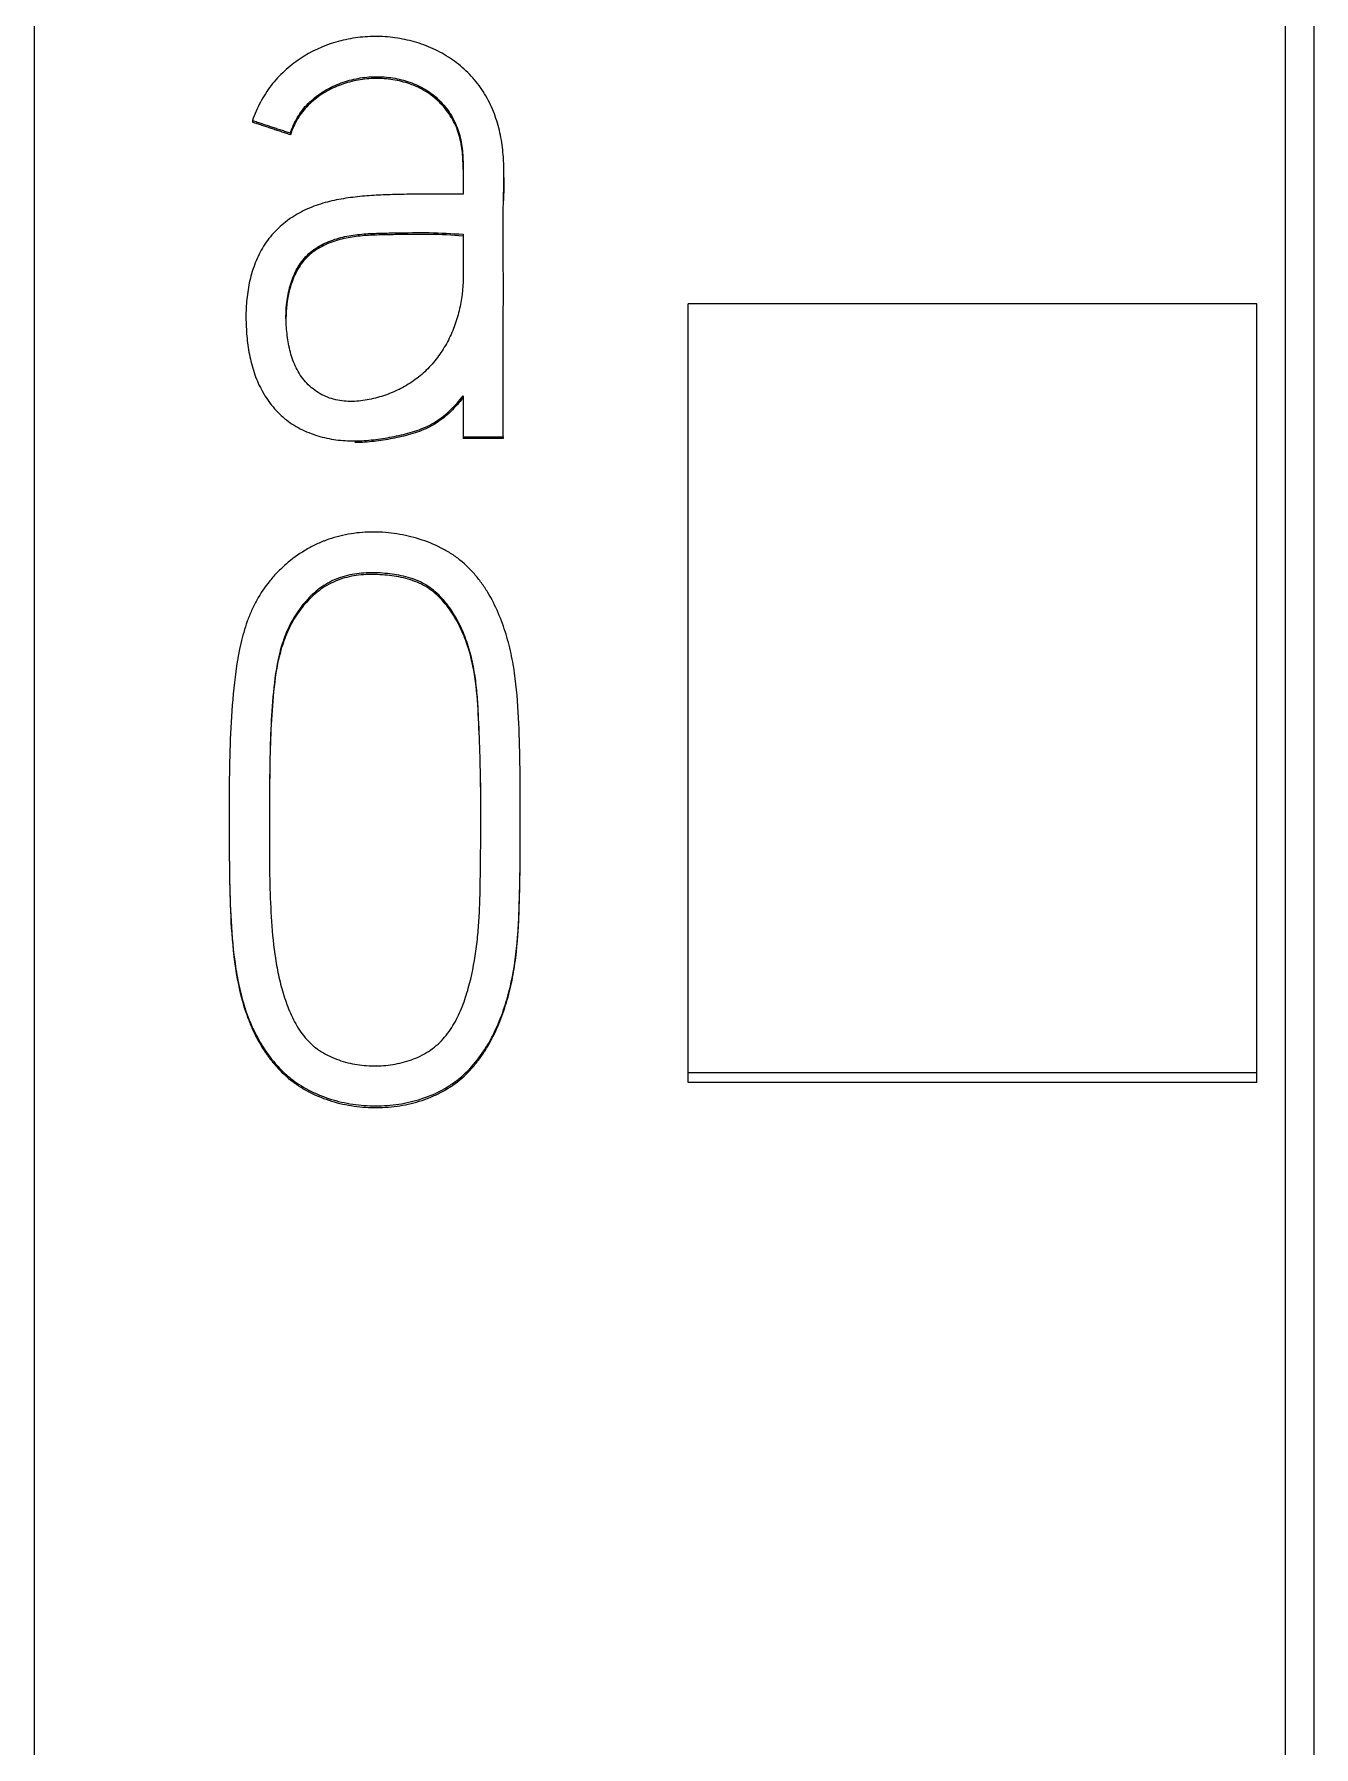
# Model space of a CAD drawing. Header units: millimetres. Extents: x 4137 to 6698, y 1400 to 3585.
# Drawn here: x 5215.85 to 5220.35, y 3351.79 to 3357.81 of the extents above; entities that cross this region are included whole.
import ezdxf

# ---------------------------------------------------------------- set-up
doc = ezdxf.new("R2010")
doc.units = ezdxf.units.MM
doc.layers.add('000-PI-Oprema', color=30, linetype='Continuous', lineweight=5)

msp = doc.modelspace()

# ---------------------------------------------------------------- linework, layer by layer
at = {"layer": '000-PI-Oprema', "color": 0, "linetype": 'ByBlock', "lineweight": 0}
for p, q in [((5215.8477, 3360.4587), (5215.8477, 3247.0406)), ((5220.2477, 3358.1782), (5220.2477, 3249.3631)), ((5216.6152, 3357.5089), (5216.6152, 3357.5027)), ((5216.7484, 3357.4648), (5216.7484, 3357.4586)), ((5217.4995, 3357.3081), (5217.4995, 3357.3142)), ((5217.3559, 3357.1088), (5217.3559, 3356.9709)), ((5218.1477, 3354.1607), (5218.1477, 3356.8643)), ((5220.1477, 3356.8643), (5218.1477, 3356.8643)), ((5220.1477, 3354.1607), (5220.1477, 3356.8643)), ((5216.5923, 3356.8194), (5216.5923, 3356.8132)), ((5217.3559, 3356.5404), (5217.3559, 3356.3969)), ((5217.3559, 3356.3969), (5217.3559, 3356.3908)), ((5217.3559, 3356.3969), (5217.4973, 3356.3969)), ((5217.4973, 3356.3908), (5217.3559, 3356.3908)), ((5217.4973, 3356.3969), (5217.4973, 3356.3908)), ((5216.533, 3355.0648), (5216.533, 3355.0587)), ((5217.5569, 3355.0169), (5217.5569, 3355.0231)), ((5218.1477, 3354.1267), (5218.1477, 3354.1607)), ((5220.1477, 3354.1607), (5218.1477, 3354.1607)), ((5220.1477, 3354.1267), (5220.1477, 3354.1607)), ((5220.1477, 3354.1267), (5218.1477, 3354.1267))]:
    msp.add_line(p, q, dxfattribs=at)
for points, knots in [([(5220.3477, 3358.3639), (5220.3477, 3355.32), (5220.3477, 3345.75), (5220.3477, 3331.58), (5220.3477, 3317.0134), (5220.3477, 3302.8035), (5220.3477, 3288.5093), (5220.3477, 3273.0229), (5220.3477, 3260.3834), (5220.3477, 3252.4184), (5220.3477, 3249.0776)], [0, 0, 0, 0, 0.083934, 0.263736, 0.389889, 0.484142, 0.653794, 0.78188, 0.908517, 1, 1, 1, 1]), ([(5217.4973, 3356.3969), (5217.4973, 3356.4897), (5217.4973, 3356.5825), (5217.4973, 3356.7217), (5217.4973, 3356.768), (5217.4975, 3356.8608), (5217.4976, 3356.9072), (5217.4975, 3356.9768), (5217.4974, 3357), (5217.4971, 3357.0464), (5217.4967, 3357.0927), (5217.4966, 3357.1391), (5217.497, 3357.1855), (5217.4974, 3357.2087), (5217.4992, 3357.2783), (5217.5007, 3357.3247), (5217.4968, 3357.394), (5217.4944, 3357.4171), (5217.4866, 3357.4632), (5217.4813, 3357.4857), (5217.4674, 3357.5298), (5217.4589, 3357.5513), (5217.4433, 3357.5827), (5217.4376, 3357.593), (5217.4254, 3357.6127), (5217.4189, 3357.6223), (5217.3983, 3357.6501), (5217.3829, 3357.6673), (5217.3576, 3357.6914), (5217.3488, 3357.6991), (5217.3305, 3357.7137), (5217.3211, 3357.7206), (5217.2922, 3357.74), (5217.2719, 3357.7513), (5217.24, 3357.7659), (5217.2291, 3357.7704), (5217.2071, 3357.7784), (5217.196, 3357.782), (5217.1624, 3357.7916), (5217.1396, 3357.7963), (5217.1049, 3357.8011), (5217.0932, 3357.8023), (5217.0698, 3357.8038), (5217.0581, 3357.8042), (5217.0232, 3357.8041), (5217.0001, 3357.8024), (5216.9656, 3357.7974), (5216.9541, 3357.7954), (5216.9312, 3357.7904), (5216.9198, 3357.7875), (5216.8638, 3357.771), (5216.8218, 3357.7516), (5216.7632, 3357.7126), (5216.7448, 3357.6983), (5216.7108, 3357.6671), (5216.6951, 3357.6501), (5216.6736, 3357.6225), (5216.6668, 3357.6129), (5216.6542, 3357.5933), (5216.6366, 3357.5631), (5216.6229, 3357.531), (5216.6152, 3357.5089)], [0, 0, 0, 0, 0.125, 0.125, 0.1875, 0.1875, 0.25, 0.25, 0.28125, 0.28125, 0.3125, 0.34375, 0.34375, 0.375, 0.375, 0.4375, 0.4375, 0.46875, 0.46875, 0.5, 0.5, 0.53125, 0.53125, 0.546875, 0.546875, 0.5625, 0.5625, 0.59375, 0.59375, 0.609375, 0.609375, 0.625, 0.625, 0.65625, 0.65625, 0.671875, 0.671875, 0.6875, 0.6875, 0.71875, 0.71875, 0.734375, 0.734375, 0.75, 0.75, 0.78125, 0.78125, 0.796875, 0.796875, 0.8125, 0.8125, 0.875, 0.875, 0.90625, 0.90625, 0.9375, 0.9375, 0.953125, 0.953125, 0.96875, 1, 1, 1, 1]), ([(5216.7484, 3357.4648), (5216.7552, 3357.4842), (5216.7634, 3357.5028), (5216.779, 3357.529), (5216.7847, 3357.5375), (5216.7973, 3357.5538), (5216.8041, 3357.5615), (5216.8257, 3357.5832), (5216.8417, 3357.5958), (5216.8763, 3357.6181), (5216.8945, 3357.6275), (5216.9321, 3357.6431), (5216.9517, 3357.6493), (5216.9919, 3357.6585), (5217.0121, 3357.6613), (5217.0426, 3357.6629), (5217.0528, 3357.663), (5217.0733, 3357.6624), (5217.0836, 3357.6616), (5217.1143, 3357.6581), (5217.1342, 3357.6541), (5217.1635, 3357.6454), (5217.1731, 3357.642), (5217.192, 3357.6343), (5217.2014, 3357.6299), (5217.2286, 3357.6154), (5217.2454, 3357.6038), (5217.2685, 3357.5836), (5217.2759, 3357.5764), (5217.2898, 3357.5612), (5217.3026, 3357.5454), (5217.3136, 3357.5283), (5217.3236, 3357.5105), (5217.328, 3357.5012), (5217.3398, 3357.4727), (5217.3454, 3357.4532), (5217.3511, 3357.4231), (5217.3526, 3357.4129), (5217.3546, 3357.3925), (5217.3552, 3357.3823), (5217.3562, 3357.3517), (5217.3558, 3357.3312), (5217.3559, 3357.2904), (5217.3561, 3357.27), (5217.3559, 3357.2496)], [0, 0, 0, 0, 0.0625, 0.0625, 0.09375, 0.09375, 0.125, 0.125, 0.1875, 0.1875, 0.25, 0.25, 0.3125, 0.3125, 0.375, 0.375, 0.40625, 0.40625, 0.4375, 0.4375, 0.5, 0.5, 0.53125, 0.53125, 0.5625, 0.5625, 0.625, 0.625, 0.65625, 0.65625, 0.6875, 0.71875, 0.71875, 0.75, 0.75, 0.8125, 0.8125, 0.84375, 0.84375, 0.875, 0.875, 0.9375, 0.9375, 1, 1, 1, 1]), ([(5217.3559, 3357.3362), (5217.3559, 3357.346), (5217.3559, 3357.3558), (5217.3552, 3357.3757), (5217.3547, 3357.3859), (5217.3526, 3357.4062), (5217.3512, 3357.4164), (5217.3455, 3357.4465), (5217.3399, 3357.466), (5217.3284, 3357.4943), (5217.3239, 3357.5036), (5217.3139, 3357.5215), (5217.303, 3357.5387), (5217.2902, 3357.5545), (5217.2765, 3357.5696), (5217.2692, 3357.5768), (5217.246, 3357.5972), (5217.2292, 3357.6088), (5217.2022, 3357.6234), (5217.1929, 3357.6277), (5217.1738, 3357.6356), (5217.1544, 3357.6424), (5217.1346, 3357.6473), (5217.1145, 3357.6514), (5217.1043, 3357.653), (5217.0736, 3357.6566), (5217.0531, 3357.6573), (5217.0225, 3357.6556), (5217.0123, 3357.6547), (5216.992, 3357.6518), (5216.9818, 3357.65), (5216.9518, 3357.6432), (5216.9323, 3357.637), (5216.9041, 3357.6253), (5216.8948, 3357.621), (5216.8766, 3357.6115), (5216.8676, 3357.6064), (5216.8418, 3357.5897), (5216.8258, 3357.5771), (5216.8041, 3357.5553), (5216.7972, 3357.5475), (5216.7847, 3357.5313), (5216.7734, 3357.5145), (5216.764, 3357.4964), (5216.7556, 3357.4779), (5216.7518, 3357.4683), (5216.7484, 3357.4586)], [0, 0, 0, 0, 0.033132, 0.033132, 0.067663, 0.067663, 0.102194, 0.102194, 0.171256, 0.171256, 0.205787, 0.205787, 0.240318, 0.274849, 0.274849, 0.30938, 0.30938, 0.378442, 0.378442, 0.412973, 0.412973, 0.447504, 0.482035, 0.482035, 0.516566, 0.516566, 0.585628, 0.585628, 0.620159, 0.620159, 0.65469, 0.65469, 0.723752, 0.723752, 0.758283, 0.758283, 0.792814, 0.792814, 0.861876, 0.861876, 0.896407, 0.896407, 0.930938, 0.965469, 0.965469, 1, 1, 1, 1]), ([(5217.3559, 3357.2496), (5217.3118, 3357.2506), (5217.2677, 3357.2505), (5217.2016, 3357.2499), (5217.1796, 3357.2496), (5217.1355, 3357.2489), (5217.0915, 3357.2481), (5217.0475, 3357.2459), (5217.0035, 3357.2427), (5216.9814, 3357.2405), (5216.9378, 3357.2347), (5216.9161, 3357.231), (5216.8839, 3357.2236), (5216.8732, 3357.2208), (5216.8521, 3357.2145), (5216.8415, 3357.211), (5216.8106, 3357.1994), (5216.7909, 3357.1901), (5216.7533, 3357.1682), (5216.7354, 3357.1556), (5216.7018, 3357.1268), (5216.6866, 3357.1111), (5216.6599, 3357.0768), (5216.6484, 3357.0583), (5216.6287, 3357.0187), (5216.6208, 3356.9983), (5216.608, 3356.9567), (5216.6032, 3356.9355), (5216.5979, 3356.903), (5216.5965, 3356.8921), (5216.5943, 3356.8703), (5216.5919, 3356.8377), (5216.5922, 3356.8052), (5216.5943, 3356.7619), (5216.5962, 3356.7402), (5216.6006, 3356.7079), (5216.6024, 3356.6971), (5216.6065, 3356.6756), (5216.6089, 3356.6648), (5216.6171, 3356.6331), (5216.624, 3356.6124), (5216.6368, 3356.5823), (5216.6416, 3356.5725), (5216.6519, 3356.5531), (5216.6576, 3356.5436), (5216.6755, 3356.5161), (5216.689, 3356.4991), (5216.7118, 3356.4758), (5216.7198, 3356.4683), (5216.7369, 3356.4543), (5216.7458, 3356.4477), (5216.7735, 3356.4297), (5216.793, 3356.4197), (5216.8236, 3356.4074), (5216.8341, 3356.4037), (5216.8552, 3356.3973), (5216.8659, 3356.3945), (5216.898, 3356.3876), (5216.9197, 3356.3846), (5216.9636, 3356.3819), (5216.9859, 3356.3822), (5217.0298, 3356.3851), (5217.0516, 3356.3877), (5217.0949, 3356.3944), (5217.1164, 3356.3983), (5217.1486, 3356.4056), (5217.1592, 3356.4083), (5217.1805, 3356.4145), (5217.191, 3356.4179), (5217.2219, 3356.4294), (5217.2416, 3356.4387), (5217.2694, 3356.4562), (5217.2784, 3356.4626), (5217.2958, 3356.4763), (5217.3041, 3356.4836), (5217.328, 3356.5063), (5217.3424, 3356.5229), (5217.3559, 3356.5404)], [0, 0, 0, 0, 0.0625, 0.0625, 0.09375, 0.09375, 0.125, 0.15625, 0.15625, 0.1875, 0.1875, 0.21875, 0.21875, 0.234375, 0.234375, 0.25, 0.25, 0.28125, 0.28125, 0.3125, 0.3125, 0.34375, 0.34375, 0.375, 0.375, 0.40625, 0.40625, 0.4375, 0.4375, 0.453125, 0.453125, 0.46875, 0.5, 0.5, 0.53125, 0.53125, 0.546875, 0.546875, 0.5625, 0.5625, 0.59375, 0.59375, 0.609375, 0.609375, 0.625, 0.625, 0.65625, 0.65625, 0.671875, 0.671875, 0.6875, 0.6875, 0.71875, 0.71875, 0.734375, 0.734375, 0.75, 0.75, 0.78125, 0.78125, 0.8125, 0.8125, 0.84375, 0.84375, 0.875, 0.875, 0.890625, 0.890625, 0.90625, 0.90625, 0.9375, 0.9375, 0.953125, 0.953125, 0.96875, 0.96875, 1, 1, 1, 1]), ([(5217.3559, 3356.9709), (5217.3569, 3356.9314), (5217.3534, 3356.8926), (5217.3433, 3356.8449), (5217.341, 3356.8354), (5217.3359, 3356.8165), (5217.333, 3356.8071), (5217.3234, 3356.7791), (5217.3159, 3356.7611), (5217.2988, 3356.7261), (5217.2891, 3356.7093), (5217.2728, 3356.685), (5217.2671, 3356.6771), (5217.2549, 3356.6615), (5217.2485, 3356.6539), (5217.2286, 3356.6321), (5217.2143, 3356.6187), (5217.1838, 3356.5946), (5217.1675, 3356.5837), (5217.1418, 3356.5691), (5217.1329, 3356.5645), (5217.115, 3356.5561), (5217.1059, 3356.5522), (5217.0784, 3356.5415), (5217.0596, 3356.5356), (5217.0212, 3356.5265), (5217.0014, 3356.5231), (5216.9719, 3356.5211), (5216.9621, 3356.5209), (5216.9423, 3356.5217), (5216.9323, 3356.5226), (5216.9029, 3356.5274), (5216.884, 3356.5331), (5216.857, 3356.5458), (5216.8483, 3356.5507), (5216.832, 3356.5617), (5216.8243, 3356.5677), (5216.8098, 3356.5811), (5216.8029, 3356.5884), (5216.7904, 3356.6036), (5216.7847, 3356.6117), (5216.7743, 3356.6284), (5216.7697, 3356.6372), (5216.7614, 3356.6552), (5216.7578, 3356.6643), (5216.7485, 3356.6921), (5216.744, 3356.7112), (5216.7391, 3356.7403), (5216.7378, 3356.7501), (5216.7356, 3356.7696), (5216.7312, 3356.8182), (5216.7336, 3356.8668), (5216.7442, 3356.9152), (5216.7467, 3356.9248), (5216.7526, 3356.9436), (5216.7559, 3356.9529), (5216.7674, 3356.9801), (5216.7771, 3356.9978), (5216.7949, 3357.0214), (5216.8014, 3357.0288), (5216.8156, 3357.0427), (5216.8234, 3357.0491), (5216.8395, 3357.0607), (5216.8479, 3357.0659), (5216.8653, 3357.0754), (5216.8744, 3357.0796), (5216.9021, 3357.0909), (5216.921, 3357.0965), (5216.9597, 3357.1048), (5216.9795, 3357.1075), (5217.0191, 3357.1111), (5217.0389, 3357.112), (5217.0785, 3357.1131), (5217.0983, 3357.1134), (5217.1577, 3357.1144), (5217.1973, 3357.1151), (5217.2766, 3357.1139), (5217.3163, 3357.1118), (5217.3559, 3357.1088)], [0, 0, 0, 0, 0.0625, 0.0625, 0.078125, 0.078125, 0.09375, 0.09375, 0.125, 0.125, 0.15625, 0.15625, 0.171875, 0.171875, 0.1875, 0.1875, 0.21875, 0.21875, 0.25, 0.25, 0.265625, 0.265625, 0.28125, 0.28125, 0.3125, 0.3125, 0.34375, 0.34375, 0.359375, 0.359375, 0.375, 0.375, 0.40625, 0.40625, 0.421875, 0.421875, 0.4375, 0.4375, 0.453125, 0.453125, 0.46875, 0.46875, 0.484375, 0.484375, 0.5, 0.5, 0.53125, 0.53125, 0.546875, 0.546875, 0.5625, 0.625, 0.625, 0.640625, 0.640625, 0.65625, 0.65625, 0.6875, 0.6875, 0.703125, 0.703125, 0.71875, 0.71875, 0.734375, 0.734375, 0.75, 0.75, 0.78125, 0.78125, 0.8125, 0.8125, 0.84375, 0.84375, 0.875, 0.875, 0.9375, 0.9375, 1, 1, 1, 1]), ([(5217.3559, 3357.1027), (5217.3172, 3357.1055), (5217.2786, 3357.1076), (5217.2014, 3357.1089), (5217.1629, 3357.1083), (5217.1051, 3357.1073), (5217.0858, 3357.1071), (5217.0473, 3357.1061), (5217.0281, 3357.1054), (5216.9896, 3357.1025), (5216.9704, 3357.1002), (5216.9418, 3357.0949), (5216.9322, 3357.0928), (5216.9131, 3357.0877), (5216.9036, 3357.0847), (5216.8754, 3357.0744), (5216.8575, 3357.0659), (5216.8324, 3357.0497), (5216.8243, 3357.0437), (5216.8093, 3357.0307), (5216.8023, 3357.0237), (5216.7896, 3357.0085), (5216.7837, 3357.0004), (5216.7731, 3356.9835), (5216.7685, 3356.9748), (5216.7601, 3356.957), (5216.7564, 3356.9478), (5216.7498, 3356.9292), (5216.747, 3356.9196), (5216.7365, 3356.8782), (5216.7331, 3356.8458), (5216.7331, 3356.8131)], [0, 0, 0, 0, 0.14645, 0.14645, 0.292901, 0.292901, 0.366126, 0.366126, 0.439351, 0.439351, 0.512576, 0.512576, 0.549189, 0.549189, 0.585802, 0.585802, 0.659027, 0.659027, 0.695639, 0.695639, 0.732252, 0.732252, 0.768865, 0.768865, 0.805477, 0.805477, 0.84209, 0.84209, 0.878702, 0.878702, 1, 1, 1, 1]), ([(5217.3559, 3356.5342), (5217.3425, 3356.5168), (5217.3281, 3356.5004), (5217.3046, 3356.4778), (5217.2964, 3356.4706), (5217.2792, 3356.457), (5217.2702, 3356.4505), (5217.2423, 3356.4329), (5217.2227, 3356.4236), (5217.1819, 3356.4082), (5217.1606, 3356.4022), (5217.1179, 3356.3924), (5217.0965, 3356.3885), (5217.0535, 3356.3818), (5217.0205, 3356.3778), (5216.9873, 3356.3763), (5216.9758, 3356.3762)], [0, 0, 0, 0, 0.15321, 0.15321, 0.229815, 0.229815, 0.306419, 0.306419, 0.459629, 0.459629, 0.612839, 0.612839, 0.766049, 0.766049, 0.919258, 1, 1, 1, 1]), ([(5216.8741, 3356.033), (5216.8996, 3356.0425), (5216.9256, 3356.0495), (5216.9784, 3356.059), (5217.0052, 3356.0615), (5217.0595, 3356.0624), (5217.0865, 3356.0606), (5217.1398, 3356.0533), (5217.1661, 3356.0476), (5217.2182, 3356.0324), (5217.2436, 3356.0229), (5217.2799, 3356.0056), (5217.2918, 3355.9993), (5217.3149, 3355.9854), (5217.3263, 3355.9778), (5217.3587, 3355.9533), (5217.378, 3355.9349), (5217.4043, 3355.9046), (5217.4126, 3355.8941), (5217.4284, 3355.8722), (5217.4359, 3355.8609), (5217.4568, 3355.8265), (5217.4688, 3355.8027), (5217.49, 3355.7537), (5217.4991, 3355.7286), (5217.5109, 3355.6901), (5217.5145, 3355.6771), (5217.521, 3355.6512), (5217.5299, 3355.6122), (5217.5446, 3355.5209), (5217.5497, 3355.442), (5217.5543, 3355.3366), (5217.5555, 3355.2838), (5217.5568, 3355.1782), (5217.5568, 3355.1253), (5217.5569, 3355.0196), (5217.557, 3354.9139), (5217.5554, 3354.8083), (5217.5521, 3354.7028), (5217.5497, 3354.6501), (5217.5386, 3354.5451), (5217.5299, 3354.4928), (5217.5127, 3354.4279), (5217.5089, 3354.4149), (5217.5008, 3354.3892), (5217.4964, 3354.3765), (5217.4822, 3354.3387), (5217.4715, 3354.3141), (5217.453, 3354.2782), (5217.4464, 3354.2663), (5217.4324, 3354.2432), (5217.425, 3354.232), (5217.4016, 3354.1993), (5217.3844, 3354.179), (5217.3553, 3354.1512), (5217.345, 3354.1424), (5217.3234, 3354.1259), (5217.3121, 3354.1182), (5217.2776, 3354.097), (5217.2533, 3354.0854), (5217.2153, 3354.0711), (5217.2023, 3354.0669), (5217.176, 3354.0596), (5217.1628, 3354.0566), (5217.123, 3354.049), (5217.0963, 3354.046), (5217.0422, 3354.0441), (5217.0148, 3354.0451), (5216.961, 3354.0511), (5216.9346, 3354.056), (5216.8955, 3354.0666), (5216.8826, 3354.0706), (5216.857, 3354.0799), (5216.8444, 3354.0851), (5216.8075, 3354.1022), (5216.7842, 3354.1158), (5216.7515, 3354.1397), (5216.7409, 3354.1483), (5216.7207, 3354.1666), (5216.7112, 3354.1762), (5216.6839, 3354.2061), (5216.6677, 3354.2277), (5216.6457, 3354.262), (5216.6389, 3354.2737), (5216.6261, 3354.2974), (5216.6201, 3354.3095), (5216.6035, 3354.3461), (5216.5941, 3354.3712), (5216.5822, 3354.4097), (5216.5785, 3354.4227), (5216.5719, 3354.4488), (5216.5688, 3354.462), (5216.5607, 3354.5016), (5216.5563, 3354.528), (5216.5384, 3354.6604), (5216.5358, 3354.767), (5216.5336, 3354.927), (5216.5332, 3354.9803), (5216.5329, 3355.0871), (5216.5331, 3355.1405), (5216.5345, 3355.2471), (5216.5356, 3355.3004), (5216.5404, 3355.4067), (5216.544, 3355.4598), (5216.555, 3355.5655), (5216.5621, 3355.6181), (5216.5803, 3355.6964), (5216.5877, 3355.7223), (5216.6016, 3355.761), (5216.6067, 3355.7737), (5216.6179, 3355.7986), (5216.6239, 3355.8108), (5216.6436, 3355.8464), (5216.6589, 3355.869), (5216.685, 3355.901), (5216.6941, 3355.9112), (5216.7131, 3355.9308), (5216.723, 3355.9402), (5216.7539, 3355.9669), (5216.7759, 3355.983), (5216.8115, 3356.0043), (5216.8236, 3356.0108), (5216.8422, 3356.0198), (5216.8516, 3356.0241), (5216.8612, 3356.028), (5216.8676, 3356.0306), (5216.8709, 3356.0318), (5216.8741, 3356.033)], [0, 0, 0, 0, 0.015625, 0.015625, 0.03125, 0.03125, 0.046875, 0.046875, 0.0625, 0.0625, 0.078125, 0.078125, 0.085937, 0.085937, 0.09375, 0.09375, 0.109375, 0.109375, 0.117187, 0.117187, 0.125, 0.125, 0.140625, 0.140625, 0.15625, 0.15625, 0.164062, 0.164062, 0.171875, 0.1875, 0.21875, 0.21875, 0.25, 0.25, 0.28125, 0.28125, 0.3125, 0.34375, 0.34375, 0.375, 0.375, 0.40625, 0.40625, 0.414062, 0.414062, 0.421875, 0.421875, 0.4375, 0.4375, 0.445312, 0.445312, 0.453125, 0.453125, 0.46875, 0.46875, 0.476562, 0.476562, 0.484375, 0.484375, 0.5, 0.5, 0.507812, 0.507812, 0.515625, 0.515625, 0.53125, 0.53125, 0.546875, 0.546875, 0.5625, 0.5625, 0.570312, 0.570312, 0.578125, 0.578125, 0.59375, 0.59375, 0.601562, 0.601562, 0.609375, 0.609375, 0.625, 0.625, 0.632812, 0.632812, 0.640625, 0.640625, 0.65625, 0.65625, 0.664062, 0.664062, 0.671875, 0.671875, 0.6875, 0.6875, 0.75, 0.75, 0.78125, 0.78125, 0.8125, 0.8125, 0.84375, 0.84375, 0.875, 0.875, 0.90625, 0.90625, 0.921875, 0.921875, 0.929687, 0.929687, 0.9375, 0.9375, 0.953125, 0.953125, 0.960937, 0.960937, 0.96875, 0.96875, 0.984375, 0.984375, 0.992187, 0.992187, 0.996094, 0.998047, 0.998047, 1, 1, 1, 1]), ([(5217.217, 3355.8807), (5217.237, 3355.8698), (5217.2546, 3355.8562), (5217.2866, 3355.8251), (5217.301, 3355.8074), (5217.3261, 3355.7705), (5217.337, 3355.7511), (5217.3562, 3355.7109), (5217.3645, 3355.69), (5217.3857, 3355.6265), (5217.3946, 3355.5832), (5217.4031, 3355.5172), (5217.4052, 3355.495), (5217.4084, 3355.4506), (5217.4096, 3355.4283), (5217.4149, 3355.3171), (5217.4174, 3355.2281), (5217.419, 3355.05), (5217.418, 3354.961), (5217.4165, 3354.8274), (5217.4156, 3354.7606), (5217.4118, 3354.6938), (5217.4083, 3354.6494), (5217.4061, 3354.6272), (5217.3977, 3354.561), (5217.3898, 3354.5174), (5217.3731, 3354.4529), (5217.3668, 3354.4316), (5217.3517, 3354.3894), (5217.3429, 3354.3687), (5217.3275, 3354.3391), (5217.3219, 3354.3294), (5217.3099, 3354.3105), (5217.3033, 3354.3013), (5217.2824, 3354.275), (5217.2666, 3354.2593), (5217.2394, 3354.2391), (5217.2299, 3354.233), (5217.2104, 3354.2221), (5217.2003, 3354.2172), (5217.1796, 3354.2085), (5217.1689, 3354.2047), (5217.1474, 3354.1982), (5217.1365, 3354.1954), (5217.1036, 3354.1888), (5217.0814, 3354.1862), (5217.0478, 3354.1852), (5217.0364, 3354.1853), (5217.014, 3354.1864), (5217.0028, 3354.1874), (5216.9696, 3354.1917), (5216.9478, 3354.1964), (5216.9157, 3354.2067), (5216.905, 3354.2107), (5216.8845, 3354.2198), (5216.8645, 3354.23), (5216.8459, 3354.2425), (5216.8281, 3354.2564), (5216.8197, 3354.264), (5216.8042, 3354.28), (5216.7971, 3354.2885), (5216.7837, 3354.3064), (5216.7775, 3354.3159), (5216.7603, 3354.3448), (5216.7508, 3354.3649), (5216.7342, 3354.4061), (5216.7272, 3354.4272), (5216.7147, 3354.4701), (5216.7094, 3354.4918), (5216.7005, 3354.5351), (5216.6894, 3354.6001), (5216.6839, 3354.6656), (5216.6758, 3354.7968), (5216.6746, 3354.8846), (5216.6746, 3355.0164), (5216.6749, 3355.0603), (5216.6753, 3355.1482), (5216.6754, 3355.1921), (5216.6767, 3355.28), (5216.6778, 3355.3239), (5216.6817, 3355.4117), (5216.6846, 3355.4556), (5216.6931, 3355.5431), (5216.6989, 3355.5866), (5216.7117, 3355.6402), (5216.7145, 3355.6509), (5216.7209, 3355.6719), (5216.7244, 3355.6823), (5216.7359, 3355.7131), (5216.745, 3355.7329), (5216.7665, 3355.7712), (5216.779, 3355.7897), (5216.8068, 3355.8238), (5216.8221, 3355.8396), (5216.8476, 3355.8609), (5216.8566, 3355.8676), (5216.8751, 3355.8797), (5216.8846, 3355.8852), (5216.9044, 3355.8948), (5216.9147, 3355.8989), (5216.9359, 3355.906), (5216.9466, 3355.9089), (5216.979, 3355.9157), (5217.001, 3355.918), (5217.0342, 3355.919), (5217.0454, 3355.9189), (5217.0675, 3355.9179), (5217.0786, 3355.9171), (5217.1115, 3355.9137), (5217.1333, 3355.9103), (5217.1656, 3355.902), (5217.1763, 3355.8986), (5217.1919, 3355.8927), (5217.1996, 3355.8895), (5217.2071, 3355.8859), (5217.2121, 3355.8834), (5217.2145, 3355.8821), (5217.217, 3355.8807)], [0, 0, 0, 0, 0.015625, 0.015625, 0.03125, 0.03125, 0.046875, 0.046875, 0.0625, 0.0625, 0.09375, 0.09375, 0.109375, 0.109375, 0.125, 0.125, 0.1875, 0.1875, 0.25, 0.25, 0.28125, 0.296875, 0.296875, 0.3125, 0.3125, 0.34375, 0.34375, 0.359375, 0.359375, 0.375, 0.375, 0.382813, 0.382813, 0.390625, 0.390625, 0.40625, 0.40625, 0.414063, 0.414063, 0.421875, 0.421875, 0.429688, 0.429688, 0.4375, 0.4375, 0.453125, 0.453125, 0.460938, 0.460938, 0.46875, 0.46875, 0.484375, 0.484375, 0.492188, 0.492188, 0.5, 0.507813, 0.507813, 0.515625, 0.515625, 0.523438, 0.523438, 0.53125, 0.53125, 0.546875, 0.546875, 0.5625, 0.5625, 0.578125, 0.578125, 0.59375, 0.625, 0.625, 0.6875, 0.6875, 0.71875, 0.71875, 0.75, 0.75, 0.78125, 0.78125, 0.8125, 0.8125, 0.84375, 0.84375, 0.851563, 0.851563, 0.859375, 0.859375, 0.875, 0.875, 0.890625, 0.890625, 0.90625, 0.90625, 0.914063, 0.914063, 0.921875, 0.921875, 0.929688, 0.929688, 0.9375, 0.9375, 0.953125, 0.953125, 0.960938, 0.960938, 0.96875, 0.96875, 0.984375, 0.984375, 0.992188, 0.992188, 0.996094, 0.998047, 0.998047, 1, 1, 1, 1]), ([(5217.217, 3355.8746), (5217.1971, 3355.8855), (5217.1762, 3355.893), (5217.144, 3355.9013), (5217.1331, 3355.9036), (5217.111, 3355.9073), (5217.0998, 3355.9087), (5217.0664, 3355.9121), (5217.0441, 3355.9131), (5216.9997, 3355.9118), (5216.9776, 3355.9094), (5216.9446, 3355.9022), (5216.9336, 3355.8992), (5216.9124, 3355.8919), (5216.9021, 3355.8876), (5216.8821, 3355.8776), (5216.8724, 3355.8719), (5216.8537, 3355.8593), (5216.8447, 3355.8524), (5216.8277, 3355.8379), (5216.8196, 3355.8302), (5216.8041, 3355.8139), (5216.7967, 3355.8054), (5216.7757, 3355.7789), (5216.7635, 3355.7603), (5216.7476, 3355.731), (5216.7427, 3355.721), (5216.7336, 3355.7006), (5216.7295, 3355.6901), (5216.7182, 3355.6584), (5216.7122, 3355.637), (5216.6975, 3355.5723), (5216.6921, 3355.5284), (5216.684, 3355.4403), (5216.6812, 3355.3959), (5216.6775, 3355.3073), (5216.6765, 3355.263), (5216.6754, 3355.1744), (5216.6752, 3355.13), (5216.6748, 3355.047), (5216.6746, 3355.0083), (5216.6746, 3354.9695)], [0, 0, 0, 0, 0.050638, 0.050638, 0.075957, 0.075957, 0.101276, 0.101276, 0.151914, 0.151914, 0.202552, 0.202552, 0.227871, 0.227871, 0.25319, 0.25319, 0.278509, 0.278509, 0.303828, 0.303828, 0.329147, 0.329147, 0.354466, 0.354466, 0.405104, 0.405104, 0.430423, 0.430423, 0.455742, 0.455742, 0.50638, 0.50638, 0.607656, 0.607656, 0.708933, 0.708933, 0.810209, 0.810209, 0.911485, 0.911485, 1, 1, 1, 1]), ([(5217.4185, 3355.065), (5217.4185, 3355.0901), (5217.4184, 3355.1153), (5217.4173, 3355.2286), (5217.4147, 3355.3169), (5217.4082, 3355.4491), (5217.4056, 3355.4931), (5217.3939, 3355.5808), (5217.3848, 3355.6237), (5217.3638, 3355.6857), (5217.3556, 3355.706), (5217.3413, 3355.7359), (5217.3361, 3355.7457), (5217.325, 3355.765), (5217.3133, 3355.7839), (5217.3001, 3355.8016), (5217.2859, 3355.8186), (5217.2784, 3355.8269), (5217.2624, 3355.8424), (5217.254, 3355.8497), (5217.2406, 3355.8597), (5217.2361, 3355.8629), (5217.2268, 3355.869), (5217.222, 3355.8718), (5217.217, 3355.8746)], [0, 0, 0, 0, 0.086827, 0.086827, 0.391218, 0.391218, 0.543414, 0.543414, 0.695609, 0.695609, 0.771707, 0.771707, 0.809756, 0.809756, 0.847805, 0.885853, 0.885853, 0.923902, 0.923902, 0.961951, 0.961951, 0.980976, 0.980976, 1, 1, 1, 1]), ([(5216.533, 3355.0587), (5216.533, 3354.996), (5216.5335, 3354.9333), (5216.535, 3354.8171), (5216.536, 3354.7637), (5216.5412, 3354.6569), (5216.5454, 3354.6035), (5216.5596, 3354.4971), (5216.5696, 3354.4446), (5216.5893, 3354.3804), (5216.5936, 3354.3676), (5216.603, 3354.3425), (5216.608, 3354.3301), (5216.6244, 3354.2936), (5216.6368, 3354.2701), (5216.6581, 3354.2363), (5216.6656, 3354.2253), (5216.6817, 3354.2037), (5216.6903, 3354.1932), (5216.7172, 3354.163), (5216.7368, 3354.1448), (5216.7689, 3354.1206), (5216.7801, 3354.1131), (5216.8034, 3354.099), (5216.8153, 3354.0926), (5216.8517, 3354.0752), (5216.8769, 3354.0658), (5216.9159, 3354.0547), (5216.9292, 3354.0515), (5216.9557, 3354.0463), (5216.969, 3354.0441), (5217.0091, 3354.0393), (5217.036, 3354.038), (5217.0767, 3354.039), (5217.0902, 3354.0399), (5217.117, 3354.0426), (5217.1303, 3354.0444), (5217.1699, 3354.0515), (5217.1958, 3354.0582), (5217.2338, 3354.0717), (5217.2464, 3354.0769), (5217.271, 3354.0883), (5217.283, 3354.0945), (5217.3177, 3354.1149), (5217.3394, 3354.1308), (5217.3695, 3354.1583), (5217.3789, 3354.168), (5217.3968, 3354.1881), (5217.4137, 3354.2091), (5217.4288, 3354.2314), (5217.443, 3354.2543), (5217.4498, 3354.2661), (5217.4686, 3354.3017), (5217.4795, 3354.3261), (5217.4987, 3354.3759), (5217.507, 3354.4013), (5217.5212, 3354.4529), (5217.5271, 3354.4793), (5217.5368, 3354.532), (5217.5405, 3354.5585), (5217.5493, 3354.6379), (5217.5519, 3354.691), (5217.5553, 3354.7974), (5217.5561, 3354.8506), (5217.5568, 3354.9415), (5217.5569, 3354.9792), (5217.5569, 3355.0168)], [0, 0, 0, 0, 0.073866, 0.073866, 0.136839, 0.136839, 0.199811, 0.199811, 0.262783, 0.262783, 0.278526, 0.278526, 0.29427, 0.29427, 0.325756, 0.325756, 0.341499, 0.341499, 0.357242, 0.357242, 0.388728, 0.388728, 0.404471, 0.404471, 0.420214, 0.420214, 0.4517, 0.4517, 0.467443, 0.467443, 0.483186, 0.483186, 0.514673, 0.514673, 0.530416, 0.530416, 0.546159, 0.546159, 0.577645, 0.577645, 0.593388, 0.593388, 0.609131, 0.609131, 0.640617, 0.640617, 0.65636, 0.65636, 0.672103, 0.687846, 0.687846, 0.703589, 0.703589, 0.735076, 0.735076, 0.766562, 0.766562, 0.798048, 0.798048, 0.829534, 0.829534, 0.892506, 0.892506, 0.955479, 0.955479, 1, 1, 1, 1])]:
    msp.add_open_spline(points, degree=3, knots=knots, dxfattribs=at)
for points, weights in [([(5216.6152, 3357.5089), (5216.6818, 3357.4868), (5216.7484, 3357.4648)], [0.499999970269, 0.500000029731, 0.499999970269]), ([(5216.7484, 3357.4586), (5216.6818, 3357.4807), (5216.6152, 3357.5027)], [0.499999611809, 0.500000388191, 0.499999611809])]:
    msp.add_rational_spline(points, weights, degree=2, dxfattribs=at)
msp.add_open_spline([(5217.4995, 3357.3081), (5217.4995, 3357.2813), (5217.4987, 3357.2546), (5217.498, 3357.2278)], degree=3, dxfattribs=at)

doc.saveas('drawing.dxf')
